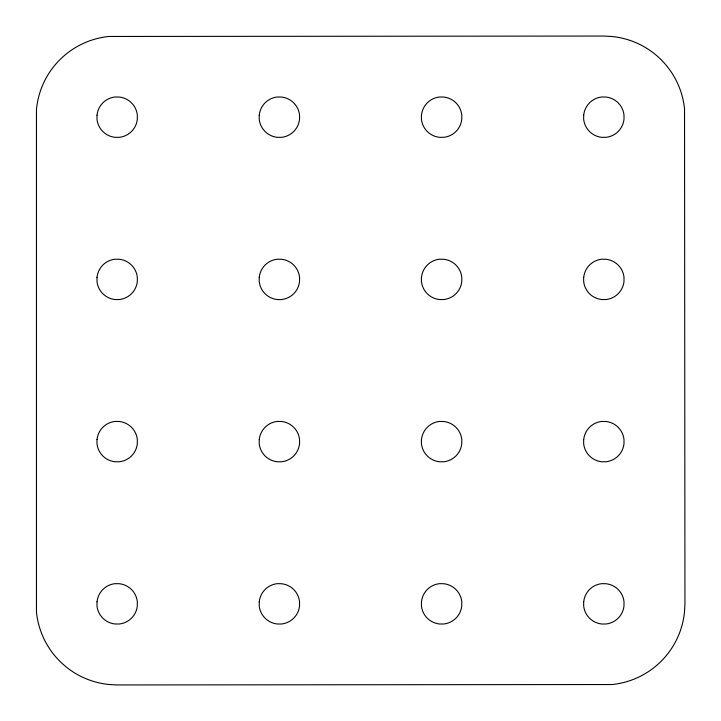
<?xml version="1.0" encoding="UTF-8"?>
<svg xmlns="http://www.w3.org/2000/svg" width="721" height="721" viewBox="0 0 721 721"><rect width="100%" height="100%" fill="white"/><g stroke="black" fill="none" stroke-linecap="round" stroke-linejoin="round"><path stroke-width="1.08" d="M36.465 108.871L36.465 612.129A80.977 80.977 0 0 0 108.871 684.481L117.162 684.95L612.129 684.535A80.977 80.977 0 0 0 684.481 612.129L684.95 603.837L684.535 108.871A80.977 80.977 0 0 0 612.129 36.519L603.837 36.05L108.862 36.465A80.977 80.977 0 0 0 36.519 108.871M96.984 115.09L96.984 119.235A20.242 20.242 0 0 0 115.135 137.323L119.235 137.332A20.242 20.242 0 0 0 137.323 119.235L137.332 115.09A20.242 20.242 0 0 0 119.235 97.038L115.09 96.993A20.242 20.242 0 0 0 97.047 115.126M96.984 277.306L96.984 281.451A20.251 20.251 0 0 0 115.126 299.548L119.235 299.557A20.251 20.251 0 0 0 137.323 281.451L137.332 277.306A20.251 20.251 0 0 0 119.235 259.263L115.09 259.209A20.251 20.251 0 0 0 97.038 277.342M96.984 439.54L96.984 443.685A20.242 20.242 0 0 0 115.135 461.773L119.235 461.782A20.242 20.242 0 0 0 137.323 443.676L137.332 439.54A20.242 20.242 0 0 0 119.235 421.488L115.09 421.434A20.242 20.242 0 0 0 97.038 439.576M96.984 601.756L96.984 605.91A20.251 20.251 0 0 0 115.126 623.998L119.235 624.007A20.251 20.251 0 0 0 137.323 605.901L137.332 601.756A20.251 20.251 0 0 0 119.226 583.713L115.09 583.659A20.251 20.251 0 0 0 97.038 601.801M259.218 115.09L259.218 119.235A20.242 20.242 0 0 0 277.36 137.323L281.46 137.332A20.242 20.242 0 0 0 299.548 119.235L299.557 115.09A20.242 20.242 0 0 0 281.46 97.047L277.315 96.993A20.242 20.242 0 0 0 259.272 115.135M259.218 277.306L259.218 281.451A20.242 20.242 0 0 0 277.351 299.548L281.46 299.557A20.242 20.242 0 0 0 299.548 281.451L299.557 277.306A20.242 20.242 0 0 0 281.451 259.263L277.315 259.209A20.242 20.242 0 0 0 259.263 277.36M259.209 439.54L259.209 443.685A20.242 20.242 0 0 0 277.351 461.773L281.46 461.782A20.242 20.242 0 0 0 299.548 443.676L299.557 439.54A20.242 20.242 0 0 0 281.451 421.488L277.315 421.434A20.242 20.242 0 0 0 259.263 439.576M259.218 601.765L259.218 605.91A20.242 20.242 0 0 0 277.351 623.998L281.46 624.007A20.242 20.242 0 0 0 299.548 605.901L299.557 601.765A20.242 20.242 0 0 0 281.451 583.722L277.315 583.659A20.242 20.242 0 0 0 259.263 601.81M421.434 115.09L421.434 119.235A20.242 20.242 0 0 0 439.585 137.323L443.685 137.332A20.242 20.242 0 0 0 461.773 119.235L461.782 115.09A20.242 20.242 0 0 0 443.685 97.038L439.54 96.993A20.242 20.242 0 0 0 421.497 115.126M421.434 277.306L421.434 281.451A20.251 20.251 0 0 0 439.576 299.548L443.685 299.557A20.251 20.251 0 0 0 461.773 281.451L461.782 277.306A20.251 20.251 0 0 0 443.685 259.263L439.54 259.209A20.251 20.251 0 0 0 421.488 277.342M421.434 439.54L421.434 443.685A20.242 20.242 0 0 0 439.576 461.773L443.685 461.782A20.242 20.242 0 0 0 461.764 443.676L461.782 439.54A20.242 20.242 0 0 0 443.676 421.497L439.531 421.434A20.242 20.242 0 0 0 421.488 439.585M421.434 601.765L421.434 605.91A20.251 20.251 0 0 0 439.576 623.998L443.685 624.007A20.251 20.251 0 0 0 461.773 605.901L461.782 601.765A20.251 20.251 0 0 0 443.685 583.713L439.54 583.659A20.251 20.251 0 0 0 421.488 601.801M583.659 115.09L583.659 119.235A20.242 20.242 0 0 0 601.81 137.323L605.91 137.332A20.242 20.242 0 0 0 623.998 119.235L624.007 115.09A20.242 20.242 0 0 0 605.91 97.038L601.765 96.993A20.242 20.242 0 0 0 583.722 115.126M583.659 277.306L583.659 281.451A20.251 20.251 0 0 0 601.801 299.548L605.91 299.557A20.251 20.251 0 0 0 623.998 281.451L624.007 277.306A20.251 20.251 0 0 0 605.91 259.263L601.765 259.209A20.251 20.251 0 0 0 583.713 277.342M583.659 439.54L583.659 443.685A20.242 20.242 0 0 0 601.81 461.773L605.91 461.782A20.242 20.242 0 0 0 623.998 443.676L624.007 439.54A20.242 20.242 0 0 0 605.91 421.488L601.765 421.434A20.242 20.242 0 0 0 583.713 439.576M583.659 601.756L583.659 605.91A20.251 20.251 0 0 0 601.801 623.998L605.91 624.007A20.251 20.251 0 0 0 623.998 605.901L624.007 601.756A20.251 20.251 0 0 0 605.901 583.713L601.765 583.659A20.251 20.251 0 0 0 583.713 601.801"/></g></svg>
